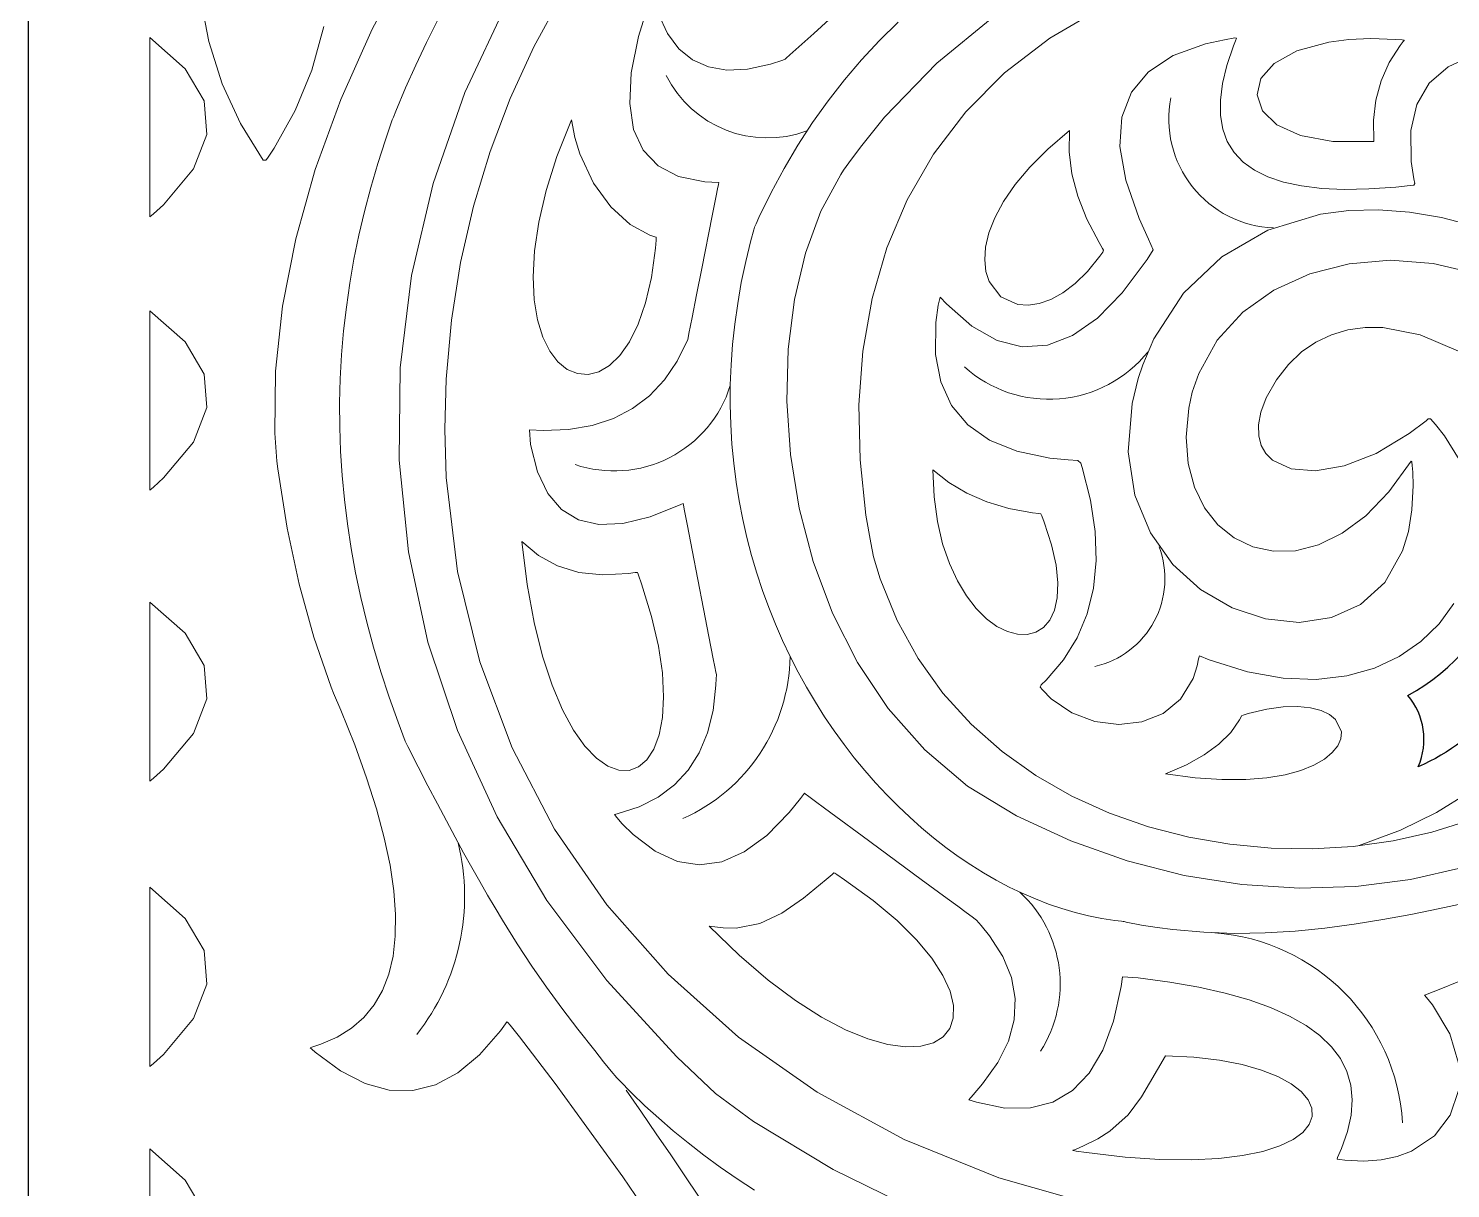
# Model space of a CAD drawing. Header units: inches. Extents: x 249 to 1192, y -18 to 440.
# Drawn here: x 689.3621 to 689.8547, y 234.3984 to 234.8003 of the extents above; entities that cross this region are included whole.
import ezdxf

# ---------------------------------------------------------------- set-up
doc = ezdxf.new("R2010")
doc.units = ezdxf.units.IN
doc.header["$MEASUREMENT"] = 0
doc.layers.add('KACA', color=141, linetype='Continuous', lineweight=30)

# ---------------------------------------------------------------- blocks, each defined once
blk = doc.blocks.new('GORGA')
blk.add_lwpolyline([(366.59218, 151.19092), (367.59218, 151.19092), (367.59218, 149.19092), (366.59218, 149.19092)], close=True)
blk.add_lwpolyline([(366.59218, 151.19092), (367.59218, 151.19092), (367.59218, 149.19092), (366.59218, 149.19092)], close=True)
at = {"lineweight": 9}
for points in [[(367.05312, 150.68347), (367.06744, 150.68873), (367.07988, 150.69487), (367.09108, 150.70178)], [(367.08742, 150.85471), (367.0742, 150.86035), (367.06131, 150.86286), (367.05511, 150.86289), (367.04914, 150.86208), (367.04345, 150.86041), (367.03809, 150.85787), (367.0331, 150.85444), (367.02854, 150.85009), (367.02445, 150.84482), (367.02089, 150.8386), (367.01901, 150.83357), (367.0182, 150.82924), (367.01827, 150.8254), (367.01915, 150.82206), (367.02078, 150.81922), (367.02309, 150.81692), (367.02953, 150.81395), (367.03797, 150.81328), (367.04793, 150.815), (367.05892, 150.81926), (367.07043, 150.82615), (367.07623, 150.83063), (367.07695, 150.83124), (367.07774, 150.83123), (367.07947, 150.82932), (367.08262, 150.82541), (367.08766, 150.81723)], [(367.08584, 150.76724), (367.08074, 150.76027), (367.07442, 150.75412), (367.06696, 150.74896), (367.05839, 150.74494), (367.04879, 150.74224), (367.03821, 150.74102), (367.02671, 150.74143), (367.01434, 150.74365), (367.00117, 150.74783), (366.99776, 150.7492), (366.99738, 150.74813), (366.99693, 150.74573), (366.99558, 150.74134), (366.99123, 150.7342), (366.98515, 150.72918), (366.97783, 150.72625), (366.96979, 150.72534), (366.96154, 150.72641), (366.95359, 150.72942), (366.94644, 150.73431), (366.94334, 150.73744), (366.94262, 150.7383), (366.94297, 150.73913), (366.94467, 150.74079), (366.95068, 150.74782), (366.95541, 150.75546), (366.95888, 150.76373), (366.96107, 150.77263), (366.96199, 150.78214), (366.96164, 150.79229), (366.96001, 150.80305), (366.95711, 150.81444), (366.95666, 150.81591), (366.95569, 150.81682), (366.9523, 150.81702), (366.94589, 150.81769), (366.93451, 150.82009), (366.92504, 150.82393), (366.9175, 150.82921), (366.91187, 150.83591), (366.90816, 150.84405), (366.90637, 150.85361), (366.9065, 150.86461), (366.90728, 150.87065), (366.90796, 150.87343), (366.91016, 150.87107), (366.91893, 150.86339), (366.92768, 150.85845), (366.9364, 150.85626), (366.9451, 150.85681), (366.95377, 150.86012), (366.96241, 150.86617), (366.97102, 150.87496), (366.97961, 150.88651), (366.98175, 150.88982), (366.98013, 150.89353), (366.97683, 150.90071), (366.97221, 150.91392), (366.97023, 150.92561), (366.97088, 150.93577), (366.97417, 150.9444), (366.9801, 150.95151), (366.98866, 150.9571), (366.99985, 150.96116), (367.00644, 150.96262), (367.00998, 150.96321), (367.01063, 150.96313), (367.01026, 150.96224), (367.00957, 150.96047), (367.00727, 150.95371), (367.00575, 150.94744), (367.005, 150.94167), (367.00503, 150.93639), (367.00583, 150.93161), (367.00741, 150.92732), (367.00976, 150.92352), (367.01289, 150.92022), (367.01679, 150.91741), (367.02146, 150.91509), (367.02692, 150.91327), (367.03314, 150.91194), (367.04014, 150.91111), (367.04792, 150.91077), (367.05647, 150.91092), (367.06579, 150.91157), (367.07075, 150.91208), (367.07202, 150.91223), (367.07233, 150.91281), (367.07201, 150.91438), (367.0711, 150.9204), (367.07094, 150.93116), (367.07301, 150.94022), (367.07731, 150.94759), (367.08384, 150.95326), (367.09259, 150.95723)], [(367.08757, 150.63635), (367.08081, 150.63363), (367.07662, 150.63194), (367.07579, 150.63161), (367.07574, 150.63158), (367.07645, 150.63076), (367.07845, 150.62827), (367.08447, 150.61816), (367.08742, 150.60811)], [(367.08742, 150.59857), (367.08462, 150.58999), (367.07915, 150.58284), (367.07115, 150.57757), (367.06624, 150.57577), (367.06074, 150.57462), (367.05468, 150.57415), (367.04807, 150.57444), (367.04634, 150.57464), (367.04546, 150.57476), (367.04558, 150.57541), (367.04695, 150.57849), (367.04906, 150.58442), (367.05029, 150.59006), (367.05066, 150.5954), (367.05016, 150.60044), (367.04879, 150.60518), (367.04656, 150.60962), (367.04346, 150.61376), (367.0395, 150.6176), (367.03466, 150.62115), (367.02897, 150.62439), (367.0224, 150.62734), (367.01497, 150.62999), (367.00667, 150.63234), (366.99751, 150.63439), (366.98747, 150.63614), (366.97658, 150.63759), (366.97116, 150.63794), (366.97066, 150.63463), (366.96799, 150.62262), (366.96429, 150.61261), (366.95957, 150.6046), (366.95381, 150.59858), (366.94703, 150.59456), (366.93921, 150.59254), (366.93037, 150.59252), (366.9205, 150.5945), (366.91787, 150.5953), (366.91936, 150.59711), (366.92264, 150.60085), (366.92795, 150.60829), (366.93161, 150.6157), (366.93361, 150.62307), (366.93396, 150.6304), (366.93265, 150.63769), (366.92968, 150.64495), (366.92505, 150.65217), (366.92212, 150.65577), (366.9205, 150.65756), (366.92006, 150.65799), (366.91903, 150.65875), (366.91697, 150.66027), (366.91404, 150.66243), (366.91037, 150.66513), (366.90141, 150.67173), (366.88096, 150.68678), (366.87176, 150.69355), (366.86792, 150.69637), (366.86478, 150.69869), (366.86248, 150.70038), (366.86116, 150.70135), (366.86091, 150.70154), (366.86057, 150.70111), (366.85959, 150.6998), (366.85567, 150.69494), (366.84787, 150.68695), (366.84009, 150.68125), (366.83234, 150.67785), (366.82462, 150.67676), (366.81693, 150.67796), (366.80927, 150.68146), (366.80163, 150.68726), (366.79783, 150.69102), (366.79593, 150.69311), (366.79511, 150.69416), (366.79612, 150.6944), (366.80365, 150.69684), (366.81025, 150.70018), (366.81592, 150.70442), (366.82066, 150.70954), (366.82447, 150.71556), (366.82734, 150.72247), (366.82928, 150.73028), (366.83029, 150.73898), (366.8304, 150.74129), (366.83043, 150.74247), (366.83043, 150.74273), (366.83027, 150.74354), (366.82991, 150.74541), (366.82937, 150.74818), (366.82788, 150.75586), (366.82601, 150.76545), (366.82206, 150.78578), (366.82042, 150.79423), (366.81929, 150.8), (366.819, 150.80153), (366.81893, 150.80189), (366.81891, 150.80197), (366.81816, 150.80162), (366.80751, 150.79735), (366.79804, 150.79504), (366.78976, 150.7947), (366.78266, 150.79632), (366.77675, 150.79989), (366.77202, 150.80544), (366.76847, 150.81294), (366.7661, 150.8224), (366.76573, 150.82747), (366.77043, 150.82726), (366.77927, 150.82761), (366.78739, 150.82899), (366.79476, 150.83139), (366.80139, 150.83482), (366.80729, 150.83927), (366.81245, 150.84475), (366.81687, 150.85125), (366.82056, 150.85877), (366.82066, 150.85931), (366.82096, 150.86083), (366.82205, 150.86633), (366.8236, 150.87419), (366.82541, 150.88339), (366.82899, 150.90158), (366.83035, 150.90847), (366.83083, 150.9109), (366.83114, 150.91249), (366.83126, 150.9131), (366.82639, 150.91337), (366.81736, 150.91525), (366.81025, 150.9189), (366.80505, 150.92432), (366.80178, 150.93151), (366.80042, 150.94046), (366.80098, 150.95118), (366.80346, 150.96368), (366.80785, 150.97794)], [(366.81038, 150.97145), (366.81349, 150.96477), (366.81741, 150.9595), (366.82214, 150.95562), (366.82768, 150.95316), (366.83402, 150.95209), (366.84118, 150.95244), (366.84914, 150.95418), (366.85343, 150.95558), (366.85431, 150.9559), (366.85435, 150.95595), (366.85463, 150.9562), (366.85589, 150.95733), (366.85798, 150.95922), (366.86415, 150.96479), (366.87216, 150.97203)], [(366.81993, 150.53639), (366.79807, 150.56867), (366.77457, 150.60097), (366.76221, 150.61714), (366.75905, 150.62118), (366.75826, 150.62219), (366.75785, 150.62232), (366.75741, 150.62169), (366.75563, 150.61927), (366.74838, 150.61091), (366.74091, 150.60467), (366.73321, 150.60056), (366.7253, 150.59858), (366.71717, 150.59873), (366.70882, 150.601), (366.70025, 150.60539), (366.69146, 150.61191), (366.69035, 150.61288), (366.68979, 150.61337), (366.69032, 150.61365), (366.69341, 150.61463), (366.69909, 150.61707), (366.70406, 150.62015), (366.70834, 150.62387), (366.71192, 150.62822), (366.71479, 150.63322), (366.71698, 150.63885), (366.71846, 150.64512), (366.71924, 150.65203), (366.71933, 150.65958), (366.71872, 150.66777), (366.71741, 150.67659), (366.7154, 150.68606), (366.7127, 150.69616), (366.70929, 150.7069), (366.70519, 150.71828), (366.70039, 150.73029), (366.69785, 150.73626), (366.69704, 150.73834), (366.69106, 150.75562), (366.68598, 150.77398), (366.6818, 150.79343), (366.67852, 150.81397), (366.67818, 150.81661), (366.67752, 150.82633), (366.67777, 150.84775), (366.6802, 150.87028), (366.68479, 150.89365), (366.69151, 150.91761), (366.70033, 150.94189), (366.71122, 150.96625), (366.72417, 150.99041)], [(367.05312, 150.68347), (367.06744, 150.68873), (367.07988, 150.69487), (367.09108, 150.70178)], [(367.08742, 150.85471), (367.0742, 150.86035), (367.06131, 150.86286), (367.05511, 150.86289), (367.04914, 150.86208), (367.04345, 150.86041), (367.03809, 150.85787), (367.0331, 150.85444), (367.02854, 150.85009), (367.02445, 150.84482), (367.02089, 150.8386), (367.01901, 150.83357), (367.0182, 150.82924), (367.01827, 150.8254), (367.01915, 150.82206), (367.02078, 150.81922), (367.02309, 150.81692), (367.02953, 150.81395), (367.03797, 150.81328), (367.04793, 150.815), (367.05892, 150.81926), (367.07043, 150.82615), (367.07623, 150.83063), (367.07695, 150.83124), (367.07774, 150.83123), (367.07947, 150.82932), (367.08262, 150.82541), (367.08766, 150.81723)], [(367.08584, 150.76724), (367.08074, 150.76027), (367.07442, 150.75412), (367.06696, 150.74896), (367.05839, 150.74494), (367.04879, 150.74224), (367.03821, 150.74102), (367.02671, 150.74143), (367.01434, 150.74365), (367.00117, 150.74783), (366.99776, 150.7492), (366.99738, 150.74813), (366.99693, 150.74573), (366.99558, 150.74134), (366.99123, 150.7342), (366.98515, 150.72918), (366.97783, 150.72625), (366.96979, 150.72534), (366.96154, 150.72641), (366.95359, 150.72942), (366.94644, 150.73431), (366.94334, 150.73744), (366.94262, 150.7383), (366.94297, 150.73913), (366.94467, 150.74079), (366.95068, 150.74782), (366.95541, 150.75546), (366.95888, 150.76373), (366.96107, 150.77263), (366.96199, 150.78214), (366.96164, 150.79229), (366.96001, 150.80305), (366.95711, 150.81444), (366.95666, 150.81591), (366.95569, 150.81682), (366.9523, 150.81702), (366.94589, 150.81769), (366.93451, 150.82009), (366.92504, 150.82393), (366.9175, 150.82921), (366.91187, 150.83591), (366.90816, 150.84405), (366.90637, 150.85361), (366.9065, 150.86461), (366.90728, 150.87065), (366.90796, 150.87343), (366.91016, 150.87107), (366.91893, 150.86339), (366.92768, 150.85845), (366.9364, 150.85626), (366.9451, 150.85681), (366.95377, 150.86012), (366.96241, 150.86617), (366.97102, 150.87496), (366.97961, 150.88651), (366.98175, 150.88982), (366.98013, 150.89353), (366.97683, 150.90071), (366.97221, 150.91392), (366.97023, 150.92561), (366.97088, 150.93577), (366.97417, 150.9444), (366.9801, 150.95151), (366.98866, 150.9571), (366.99985, 150.96116), (367.00644, 150.96262), (367.00998, 150.96321), (367.01063, 150.96313), (367.01026, 150.96224), (367.00957, 150.96047), (367.00727, 150.95371), (367.00575, 150.94744), (367.005, 150.94167), (367.00503, 150.93639), (367.00583, 150.93161), (367.00741, 150.92732), (367.00976, 150.92352), (367.01289, 150.92022), (367.01679, 150.91741), (367.02146, 150.91509), (367.02692, 150.91327), (367.03314, 150.91194), (367.04014, 150.91111), (367.04792, 150.91077), (367.05647, 150.91092), (367.06579, 150.91157), (367.07075, 150.91208), (367.07202, 150.91223), (367.07233, 150.91281), (367.07201, 150.91438), (367.0711, 150.9204), (367.07094, 150.93116), (367.07301, 150.94022), (367.07731, 150.94759), (367.08384, 150.95326), (367.09259, 150.95723)], [(367.08757, 150.63635), (367.08081, 150.63363), (367.07662, 150.63194), (367.07579, 150.63161), (367.07574, 150.63158), (367.07645, 150.63076), (367.07845, 150.62827), (367.08447, 150.61816), (367.08742, 150.60811)], [(367.08742, 150.59857), (367.08462, 150.58999), (367.07915, 150.58284), (367.07115, 150.57757), (367.06624, 150.57577), (367.06074, 150.57462), (367.05468, 150.57415), (367.04807, 150.57444), (367.04634, 150.57464), (367.04546, 150.57476), (367.04558, 150.57541), (367.04695, 150.57849), (367.04906, 150.58442), (367.05029, 150.59006), (367.05066, 150.5954), (367.05016, 150.60044), (367.04879, 150.60518), (367.04656, 150.60962), (367.04346, 150.61376), (367.0395, 150.6176), (367.03466, 150.62115), (367.02897, 150.62439), (367.0224, 150.62734), (367.01497, 150.62999), (367.00667, 150.63234), (366.99751, 150.63439), (366.98747, 150.63614), (366.97658, 150.63759), (366.97116, 150.63794), (366.97066, 150.63463), (366.96799, 150.62262), (366.96429, 150.61261), (366.95957, 150.6046), (366.95381, 150.59858), (366.94703, 150.59456), (366.93921, 150.59254), (366.93037, 150.59252), (366.9205, 150.5945), (366.91787, 150.5953), (366.91936, 150.59711), (366.92264, 150.60085), (366.92795, 150.60829), (366.93161, 150.6157), (366.93361, 150.62307), (366.93396, 150.6304), (366.93265, 150.63769), (366.92968, 150.64495), (366.92505, 150.65217), (366.92212, 150.65577), (366.9205, 150.65756), (366.92006, 150.65799), (366.91903, 150.65875), (366.91697, 150.66027), (366.91404, 150.66243), (366.91037, 150.66513), (366.90141, 150.67173), (366.88096, 150.68678), (366.87176, 150.69355), (366.86792, 150.69637), (366.86478, 150.69869), (366.86248, 150.70038), (366.86116, 150.70135), (366.86091, 150.70154), (366.86057, 150.70111), (366.85959, 150.6998), (366.85567, 150.69494), (366.84787, 150.68695), (366.84009, 150.68125), (366.83234, 150.67785), (366.82462, 150.67676), (366.81693, 150.67796), (366.80927, 150.68146), (366.80163, 150.68726), (366.79783, 150.69102), (366.79593, 150.69311), (366.79511, 150.69416), (366.79612, 150.6944), (366.80365, 150.69684), (366.81025, 150.70018), (366.81592, 150.70442), (366.82066, 150.70954), (366.82447, 150.71556), (366.82734, 150.72247), (366.82928, 150.73028), (366.83029, 150.73898), (366.8304, 150.74129), (366.83043, 150.74247), (366.83043, 150.74273), (366.83027, 150.74354), (366.82991, 150.74541), (366.82937, 150.74818), (366.82788, 150.75586), (366.82601, 150.76545), (366.82206, 150.78578), (366.82042, 150.79423), (366.81929, 150.8), (366.819, 150.80153), (366.81893, 150.80189), (366.81891, 150.80197), (366.81816, 150.80162), (366.80751, 150.79735), (366.79804, 150.79504), (366.78976, 150.7947), (366.78266, 150.79632), (366.77675, 150.79989), (366.77202, 150.80544), (366.76847, 150.81294), (366.7661, 150.8224), (366.76573, 150.82747), (366.77043, 150.82726), (366.77927, 150.82761), (366.78739, 150.82899), (366.79476, 150.83139), (366.80139, 150.83482), (366.80729, 150.83927), (366.81245, 150.84475), (366.81687, 150.85125), (366.82056, 150.85877), (366.82066, 150.85931), (366.82096, 150.86083), (366.82205, 150.86633), (366.8236, 150.87419), (366.82541, 150.88339), (366.82899, 150.90158), (366.83035, 150.90847), (366.83083, 150.9109), (366.83114, 150.91249), (366.83126, 150.9131), (366.82639, 150.91337), (366.81736, 150.91525), (366.81025, 150.9189), (366.80505, 150.92432), (366.80178, 150.93151), (366.80042, 150.94046), (366.80098, 150.95118), (366.80346, 150.96368), (366.80785, 150.97794)], [(366.81038, 150.97145), (366.81349, 150.96477), (366.81741, 150.9595), (366.82214, 150.95562), (366.82768, 150.95316), (366.83402, 150.95209), (366.84118, 150.95244), (366.84914, 150.95418), (366.85343, 150.95558), (366.85431, 150.9559), (366.85435, 150.95595), (366.85463, 150.9562), (366.85589, 150.95733), (366.85798, 150.95922), (366.86415, 150.96479), (366.87216, 150.97203)], [(366.81993, 150.53639), (366.79807, 150.56867), (366.77457, 150.60097), (366.76221, 150.61714), (366.75905, 150.62118), (366.75826, 150.62219), (366.75785, 150.62232), (366.75741, 150.62169), (366.75563, 150.61927), (366.74838, 150.61091), (366.74091, 150.60467), (366.73321, 150.60056), (366.7253, 150.59858), (366.71717, 150.59873), (366.70882, 150.601), (366.70025, 150.60539), (366.69146, 150.61191), (366.69035, 150.61288), (366.68979, 150.61337), (366.69032, 150.61365), (366.69341, 150.61463), (366.69909, 150.61707), (366.70406, 150.62015), (366.70834, 150.62387), (366.71192, 150.62822), (366.71479, 150.63322), (366.71698, 150.63885), (366.71846, 150.64512), (366.71924, 150.65203), (366.71933, 150.65958), (366.71872, 150.66777), (366.71741, 150.67659), (366.7154, 150.68606), (366.7127, 150.69616), (366.70929, 150.7069), (366.70519, 150.71828), (366.70039, 150.73029), (366.69785, 150.73626), (366.69704, 150.73834), (366.69106, 150.75562), (366.68598, 150.77398), (366.6818, 150.79343), (366.67852, 150.81397), (366.67818, 150.81661), (366.67752, 150.82633), (366.67777, 150.84775), (366.6802, 150.87028), (366.68479, 150.89365), (366.69151, 150.91761), (366.70033, 150.94189), (366.71122, 150.96625), (366.72417, 150.99041)], [(366.73386, 150.96932), (366.72999, 150.96165), (366.7263, 150.95384), (366.72277, 150.94591), (366.71941, 150.93786), (366.71859, 150.93582), (366.71819, 150.9348), (366.71796, 150.93418), (366.71723, 150.93211), (366.71581, 150.92796), (366.71315, 150.91968), (366.71073, 150.9114), (366.70856, 150.90312), (366.70662, 150.89485), (366.70493, 150.88657), (366.70348, 150.8783), (366.70228, 150.87001), (366.70132, 150.86172), (366.70061, 150.85342), (366.70015, 150.84511), (366.69994, 150.83678), (366.69997, 150.82844), (366.70026, 150.82007), (366.7008, 150.81169), (366.70159, 150.80328), (366.70263, 150.79485), (366.70393, 150.78638), (366.70548, 150.77789), (366.70729, 150.76937), (366.70936, 150.7608), (366.71168, 150.75221), (366.71426, 150.74357), (366.7171, 150.73489), (366.7202, 150.72616), (366.72185, 150.72178), (366.7227, 150.71959), (366.7236, 150.71772), (366.72715, 150.71077), (366.73055, 150.70418), (366.73382, 150.69793), (366.73695, 150.69199), (366.73997, 150.68634), (366.74289, 150.68097), (366.74572, 150.67585), (366.74847, 150.67097), (366.75115, 150.66631), (366.75377, 150.66183), (366.75636, 150.65754), (366.76144, 150.64939), (366.76649, 150.64171), (366.77161, 150.63433), (366.77688, 150.62709), (366.78241, 150.61983), (366.78829, 150.6124), (366.79139, 150.60857), (366.79461, 150.60463), (366.79544, 150.60363), (366.79585, 150.60313), (366.79599, 150.60297), (366.79625, 150.60269), (366.79678, 150.60214), (366.80111, 150.59771), (366.80568, 150.59331), (366.81048, 150.58896), (366.81549, 150.58465), (366.82072, 150.5804), (366.82615, 150.57621), (366.83179, 150.57208), (366.83762, 150.56802), (366.84364, 150.56405)], [(366.89336, 150.96872), (366.88693, 150.96234), (366.88075, 150.95567), (366.87482, 150.94871), (366.86916, 150.94147), (366.86378, 150.93394), (366.85868, 150.92612), (366.85388, 150.91803), (366.84938, 150.90965), (366.84519, 150.901), (366.84419, 150.89879), (366.8437, 150.89768), (366.8434, 150.89672), (366.8424, 150.89305), (366.8406, 150.88574), (366.83908, 150.87848), (366.83782, 150.87127), (366.83681, 150.86411), (366.83605, 150.85701), (366.83554, 150.84998), (366.83527, 150.84302), (366.83523, 150.83612), (366.83542, 150.8293), (366.83583, 150.82255), (366.83646, 150.81589), (366.83729, 150.80931), (366.83834, 150.80282), (366.83958, 150.79642), (366.84101, 150.79011), (366.84264, 150.78391), (366.84444, 150.77781), (366.84642, 150.77181), (366.84857, 150.76592), (366.85089, 150.76015), (366.85336, 150.75449), (366.85599, 150.74895), (366.85877, 150.74354), (366.86168, 150.73826), (366.86473, 150.73311), (366.86792, 150.72809), (366.87123, 150.72321), (366.87465, 150.71847), (366.87819, 150.71388), (366.88184, 150.70944), (366.88559, 150.70515), (366.88943, 150.70101), (366.89337, 150.69704), (366.89739, 150.69323), (366.90148, 150.68959), (366.90565, 150.68612), (366.90989, 150.68282), (366.91419, 150.6797), (366.91855, 150.67677), (366.92295, 150.67401), (366.9274, 150.67145), (366.93189, 150.66908), (366.93641, 150.66691), (366.94096, 150.66493), (366.94552, 150.66316), (366.95011, 150.6616), (366.9547, 150.66025), (366.9593, 150.65911), (366.9639, 150.65818), (366.96849, 150.65748), (366.97078, 150.65722), (366.9713, 150.65716), (366.97164, 150.65708), (366.97232, 150.65694), (366.97773, 150.65589), (366.98314, 150.65501), (366.98853, 150.65431), (366.99927, 150.65338), (367.00993, 150.65303), (367.02048, 150.65321), (367.03091, 150.65383), (367.04119, 150.65485), (367.05131, 150.65618), (367.06123, 150.65778), (367.07095, 150.65957), (367.08043, 150.66148), (367.08966, 150.66346)], [(366.73386, 150.96932), (366.72999, 150.96165), (366.7263, 150.95384), (366.72277, 150.94591), (366.71941, 150.93786), (366.71859, 150.93582), (366.71819, 150.9348), (366.71796, 150.93418), (366.71723, 150.93211), (366.71581, 150.92796), (366.71315, 150.91968), (366.71073, 150.9114), (366.70856, 150.90312), (366.70662, 150.89485), (366.70493, 150.88657), (366.70348, 150.8783), (366.70228, 150.87001), (366.70132, 150.86172), (366.70061, 150.85342), (366.70015, 150.84511), (366.69994, 150.83678), (366.69997, 150.82844), (366.70026, 150.82007), (366.7008, 150.81169), (366.70159, 150.80328), (366.70263, 150.79485), (366.70393, 150.78638), (366.70548, 150.77789), (366.70729, 150.76937), (366.70936, 150.7608), (366.71168, 150.75221), (366.71426, 150.74357), (366.7171, 150.73489), (366.7202, 150.72616), (366.72185, 150.72178), (366.7227, 150.71959), (366.7236, 150.71772), (366.72715, 150.71077), (366.73055, 150.70418), (366.73382, 150.69793), (366.73695, 150.69199), (366.73997, 150.68634), (366.74289, 150.68097), (366.74572, 150.67585), (366.74847, 150.67097), (366.75115, 150.66631), (366.75377, 150.66183), (366.75636, 150.65754), (366.76144, 150.64939), (366.76649, 150.64171), (366.77161, 150.63433), (366.77688, 150.62709), (366.78241, 150.61983), (366.78829, 150.6124), (366.79139, 150.60857), (366.79461, 150.60463), (366.79544, 150.60363), (366.79585, 150.60313), (366.79599, 150.60297), (366.79625, 150.60269), (366.79678, 150.60214), (366.80111, 150.59771), (366.80568, 150.59331), (366.81048, 150.58896), (366.81549, 150.58465), (366.82072, 150.5804), (366.82615, 150.57621), (366.83179, 150.57208), (366.83762, 150.56802), (366.84364, 150.56405)], [(366.89336, 150.96872), (366.88693, 150.96234), (366.88075, 150.95567), (366.87482, 150.94871), (366.86916, 150.94147), (366.86378, 150.93394), (366.85868, 150.92612), (366.85388, 150.91803), (366.84938, 150.90965), (366.84519, 150.901), (366.84419, 150.89879), (366.8437, 150.89768), (366.8434, 150.89672), (366.8424, 150.89305), (366.8406, 150.88574), (366.83908, 150.87848), (366.83782, 150.87127), (366.83681, 150.86411), (366.83605, 150.85701), (366.83554, 150.84998), (366.83527, 150.84302), (366.83523, 150.83612), (366.83542, 150.8293), (366.83583, 150.82255), (366.83646, 150.81589), (366.83729, 150.80931), (366.83834, 150.80282), (366.83958, 150.79642), (366.84101, 150.79011), (366.84264, 150.78391), (366.84444, 150.77781), (366.84642, 150.77181), (366.84857, 150.76592), (366.85089, 150.76015), (366.85336, 150.75449), (366.85599, 150.74895), (366.85877, 150.74354), (366.86168, 150.73826), (366.86473, 150.73311), (366.86792, 150.72809), (366.87123, 150.72321), (366.87465, 150.71847), (366.87819, 150.71388), (366.88184, 150.70944), (366.88559, 150.70515), (366.88943, 150.70101), (366.89337, 150.69704), (366.89739, 150.69323), (366.90148, 150.68959), (366.90565, 150.68612), (366.90989, 150.68282), (366.91419, 150.6797), (366.91855, 150.67677), (366.92295, 150.67401), (366.9274, 150.67145), (366.93189, 150.66908), (366.93641, 150.66691), (366.94096, 150.66493), (366.94552, 150.66316), (366.95011, 150.6616), (366.9547, 150.66025), (366.9593, 150.65911), (366.9639, 150.65818), (366.96849, 150.65748), (366.97078, 150.65722), (366.9713, 150.65716), (366.97164, 150.65708), (366.97232, 150.65694), (366.97773, 150.65589), (366.98314, 150.65501), (366.98853, 150.65431), (366.99927, 150.65338), (367.00993, 150.65303), (367.02048, 150.65321), (367.03091, 150.65383), (367.04119, 150.65485), (367.05131, 150.65618), (367.06123, 150.65778), (367.07095, 150.65957), (367.08043, 150.66148), (367.08966, 150.66346)], [(366.75798, 150.97547), (366.74337, 150.94437), (366.73233, 150.91279), (366.72487, 150.8809), (366.72097, 150.84889), (366.72062, 150.81694), (366.72381, 150.78523), (366.73053, 150.75394), (366.74077, 150.72326), (366.75451, 150.69337), (366.77176, 150.66444), (366.79248, 150.63667), (366.81669, 150.61022), (366.83009, 150.59756), (366.84335, 150.58782), (366.87085, 150.57119), (366.89992, 150.55702)], [(366.92654, 150.97065), (366.9068, 150.95449), (366.8887, 150.93573), (366.88032, 150.92539), (366.87631, 150.91998), (366.87448, 150.91739), (366.87351, 150.91594), (366.86664, 150.90321), (366.86128, 150.88866), (366.85749, 150.87262), (366.85532, 150.85544), (366.85482, 150.83744), (366.85606, 150.81895), (366.85907, 150.80032), (366.86391, 150.78187), (366.87064, 150.76394), (366.87931, 150.74686), (366.88996, 150.73096), (366.90266, 150.71658), (366.91745, 150.70406), (366.9344, 150.69372), (366.9532, 150.68505), (366.97267, 150.67811), (366.99251, 150.67309), (367.01249, 150.66997), (367.03236, 150.66872), (367.05189, 150.66929), (367.07085, 150.67167), (367.08901, 150.67582)], [(367.09314, 150.89798), (367.08161, 150.901), (367.07054, 150.90289), (367.05982, 150.90369), (367.04951, 150.90342), (367.03965, 150.90214), (367.02143, 150.89662), (367.00552, 150.88741), (366.99226, 150.87476), (366.982, 150.85896), (366.97811, 150.84995), (366.97649, 150.84519), (366.97442, 150.8366), (366.97311, 150.81982), (366.97542, 150.80484), (366.98076, 150.7918), (366.98854, 150.78085), (366.99817, 150.77213), (367.00907, 150.76578), (367.02064, 150.76194), (367.03231, 150.76077), (367.04347, 150.76239), (367.05354, 150.76696), (367.06194, 150.77462), (367.06808, 150.7855), (367.07012, 150.7922), (367.07137, 150.79976), (367.07176, 150.8082), (367.07161, 150.81275), (367.07144, 150.81511), (367.07133, 150.81632), (367.07106, 150.81665), (367.06335, 150.80601), (367.05533, 150.79771), (367.04716, 150.79162), (367.039, 150.78762), (367.03102, 150.78559), (367.02339, 150.78539), (367.01625, 150.78691), (367.00978, 150.79001), (367.00414, 150.79458), (366.99949, 150.80047), (366.996, 150.80758), (366.99382, 150.81578), (366.99312, 150.82493), (366.99407, 150.83492), (366.99529, 150.84048), (366.99749, 150.84694), (367.00392, 150.8585), (367.01275, 150.86818), (367.02356, 150.87589), (367.03597, 150.88153), (367.04956, 150.88502), (367.06394, 150.88625), (367.07871, 150.88513), (367.09345, 150.88157)], [(367.09114, 150.69217), (367.07826, 150.68811), (367.06483, 150.68511), (367.05099, 150.68317), (367.03687, 150.6823), (367.02259, 150.68254), (367.00829, 150.68387), (366.99411, 150.68634), (366.98016, 150.68994), (366.96659, 150.69469), (366.95352, 150.7006), (366.94109, 150.7077), (366.92942, 150.71599), (366.91865, 150.7255), (366.90891, 150.73622), (366.90033, 150.74819), (366.89304, 150.7614), (366.88718, 150.77589), (366.88486, 150.78348), (366.8839, 150.78829), (366.88226, 150.79791), (366.88019, 150.8171), (366.8798, 150.8361), (366.88116, 150.85476), (366.88435, 150.87293), (366.88944, 150.89046), (366.89649, 150.90719), (366.9056, 150.92297), (366.91682, 150.93767), (366.93023, 150.95111), (366.94591, 150.96317), (366.96393, 150.97367)], [(366.96362, 150.55824), (366.92826, 150.5683), (366.89546, 150.58161), (366.86536, 150.59795), (366.83807, 150.6171), (366.81373, 150.63883), (366.79248, 150.66292), (366.77443, 150.68915), (366.75972, 150.7173), (366.74847, 150.74713), (366.74082, 150.77844), (366.73689, 150.81099), (366.73636, 150.82766), (366.73684, 150.84507), (366.73868, 150.86544), (366.74185, 150.8854), (366.74632, 150.90489), (366.75205, 150.92387), (366.75902, 150.9423), (366.76719, 150.96012), (366.77652, 150.9773)], [(366.75798, 150.97547), (366.74337, 150.94437), (366.73233, 150.91279), (366.72487, 150.8809), (366.72097, 150.84889), (366.72062, 150.81694), (366.72381, 150.78523), (366.73053, 150.75394), (366.74077, 150.72326), (366.75451, 150.69337), (366.77176, 150.66444), (366.79248, 150.63667), (366.81669, 150.61022), (366.83009, 150.59756), (366.84335, 150.58782), (366.87085, 150.57119), (366.89992, 150.55702)], [(366.92654, 150.97065), (366.9068, 150.95449), (366.8887, 150.93573), (366.88032, 150.92539), (366.87631, 150.91998), (366.87448, 150.91739), (366.87351, 150.91594), (366.86664, 150.90321), (366.86128, 150.88866), (366.85749, 150.87262), (366.85532, 150.85544), (366.85482, 150.83744), (366.85606, 150.81895), (366.85907, 150.80032), (366.86391, 150.78187), (366.87064, 150.76394), (366.87931, 150.74686), (366.88996, 150.73096), (366.90266, 150.71658), (366.91745, 150.70406), (366.9344, 150.69372), (366.9532, 150.68505), (366.97267, 150.67811), (366.99251, 150.67309), (367.01249, 150.66997), (367.03236, 150.66872), (367.05189, 150.66929), (367.07085, 150.67167), (367.08901, 150.67582)], [(367.09314, 150.89798), (367.08161, 150.901), (367.07054, 150.90289), (367.05982, 150.90369), (367.04951, 150.90342), (367.03965, 150.90214), (367.02143, 150.89662), (367.00552, 150.88741), (366.99226, 150.87476), (366.982, 150.85896), (366.97811, 150.84995), (366.97649, 150.84519), (366.97442, 150.8366), (366.97311, 150.81982), (366.97542, 150.80484), (366.98076, 150.7918), (366.98854, 150.78085), (366.99817, 150.77213), (367.00907, 150.76578), (367.02064, 150.76194), (367.03231, 150.76077), (367.04347, 150.76239), (367.05354, 150.76696), (367.06194, 150.77462), (367.06808, 150.7855), (367.07012, 150.7922), (367.07137, 150.79976), (367.07176, 150.8082), (367.07161, 150.81275), (367.07144, 150.81511), (367.07133, 150.81632), (367.07106, 150.81665), (367.06335, 150.80601), (367.05533, 150.79771), (367.04716, 150.79162), (367.039, 150.78762), (367.03102, 150.78559), (367.02339, 150.78539), (367.01625, 150.78691), (367.00978, 150.79001), (367.00414, 150.79458), (366.99949, 150.80047), (366.996, 150.80758), (366.99382, 150.81578), (366.99312, 150.82493), (366.99407, 150.83492), (366.99529, 150.84048), (366.99749, 150.84694), (367.00392, 150.8585), (367.01275, 150.86818), (367.02356, 150.87589), (367.03597, 150.88153), (367.04956, 150.88502), (367.06394, 150.88625), (367.07871, 150.88513), (367.09345, 150.88157)], [(367.09114, 150.69217), (367.07826, 150.68811), (367.06483, 150.68511), (367.05099, 150.68317), (367.03687, 150.6823), (367.02259, 150.68254), (367.00829, 150.68387), (366.99411, 150.68634), (366.98016, 150.68994), (366.96659, 150.69469), (366.95352, 150.7006), (366.94109, 150.7077), (366.92942, 150.71599), (366.91865, 150.7255), (366.90891, 150.73622), (366.90033, 150.74819), (366.89304, 150.7614), (366.88718, 150.77589), (366.88486, 150.78348), (366.8839, 150.78829), (366.88226, 150.79791), (366.88019, 150.8171), (366.8798, 150.8361), (366.88116, 150.85476), (366.88435, 150.87293), (366.88944, 150.89046), (366.89649, 150.90719), (366.9056, 150.92297), (366.91682, 150.93767), (366.93023, 150.95111), (366.94591, 150.96317), (366.96393, 150.97367)], [(366.96362, 150.55824), (366.92826, 150.5683), (366.89546, 150.58161), (366.86536, 150.59795), (366.83807, 150.6171), (366.81373, 150.63883), (366.79248, 150.66292), (366.77443, 150.68915), (366.75972, 150.7173), (366.74847, 150.74713), (366.74082, 150.77844), (366.73689, 150.81099), (366.73636, 150.82766), (366.73684, 150.84507), (366.73868, 150.86544), (366.74185, 150.8854), (366.74632, 150.90489), (366.75205, 150.92387), (366.75902, 150.9423), (366.76719, 150.96012), (366.77652, 150.9773)], [(366.69446, 150.96714), (366.69034, 150.95209), (366.6846, 150.93806), (366.67725, 150.92504), (366.67517, 150.92194), (366.67463, 150.92117), (366.67445, 150.92092), (366.67445, 150.92092), (366.67444, 150.92092), (366.6743, 150.92092), (366.67347, 150.92092), (366.66559, 150.9336), (366.65932, 150.9473), (366.65465, 150.96201), (366.6516, 150.97773)], [(366.69446, 150.96714), (366.69034, 150.95209), (366.6846, 150.93806), (366.67725, 150.92504), (366.67517, 150.92194), (366.67463, 150.92117), (366.67445, 150.92092), (366.67445, 150.92092), (366.67444, 150.92092), (366.6743, 150.92092), (366.67347, 150.92092), (366.66559, 150.9336), (366.65932, 150.9473), (366.65465, 150.96201), (366.6516, 150.97773)], [(366.79916, 150.59873), (366.80447, 150.59108), (366.80964, 150.58359), (366.81466, 150.57625), (366.81955, 150.56905), (366.8243, 150.56199)], [(366.79916, 150.59873), (366.80447, 150.59108), (366.80964, 150.58359), (366.81466, 150.57625), (366.81955, 150.56905), (366.8243, 150.56199)]]:
    blk.add_lwpolyline(points, dxfattribs=at)
for points in [[(366.63427, 150.96334), (366.64649, 150.95257), (366.65306, 150.9414), (366.654, 150.92982), (366.6493, 150.91783), (366.63897, 150.90544), (366.6355, 150.90227), (366.63427, 150.90126), (366.63427, 150.90191), (366.63427, 150.91092), (366.63427, 150.94368), (366.63427, 150.9576), (366.63427, 150.96334)], [(366.63427, 150.96334), (366.64649, 150.95257), (366.65306, 150.9414), (366.654, 150.92982), (366.6493, 150.91783), (366.63897, 150.90544), (366.6355, 150.90227), (366.63427, 150.90126), (366.63427, 150.90191), (366.63427, 150.91092), (366.63427, 150.94368), (366.63427, 150.9576), (366.63427, 150.96334)], [(367.0581, 150.92735), (367.0439, 150.92734), (367.03271, 150.92945), (367.02459, 150.93317), (367.01958, 150.93803), (367.01771, 150.94351), (367.01904, 150.94912), (367.02361, 150.95438), (367.03145, 150.95877), (367.04262, 150.9618), (367.04946, 150.96265), (367.05716, 150.96298), (367.0657, 150.96272), (367.06797, 150.96255), (367.06871, 150.96246), (367.06864, 150.96237), (367.06836, 150.96202), (367.06727, 150.96059), (367.0635, 150.95466), (367.0607, 150.94836), (367.05887, 150.94172), (367.058, 150.93471), (367.0581, 150.92735)], [(367.0581, 150.92735), (367.0439, 150.92734), (367.03271, 150.92945), (367.02459, 150.93317), (367.01958, 150.93803), (367.01771, 150.94351), (367.01904, 150.94912), (367.02361, 150.95438), (367.03145, 150.95877), (367.04262, 150.9618), (367.04946, 150.96265), (367.05716, 150.96298), (367.0657, 150.96272), (367.06797, 150.96255), (367.06871, 150.96246), (367.06864, 150.96237), (367.06836, 150.96202), (367.06727, 150.96059), (367.0635, 150.95466), (367.0607, 150.94836), (367.05887, 150.94172), (367.058, 150.93471), (367.0581, 150.92735)], [(366.78024, 150.93489), (366.77523, 150.92219), (366.7715, 150.91037), (366.76895, 150.89946), (366.76748, 150.8895), (366.76698, 150.88051), (366.76735, 150.87251), (366.7685, 150.86553), (366.77032, 150.8596), (366.77272, 150.85475), (366.77558, 150.85101), (366.77882, 150.84839), (366.78232, 150.84694), (366.78599, 150.84667), (366.78973, 150.84761), (366.79344, 150.84979), (366.79701, 150.85324), (366.80035, 150.85798), (366.80335, 150.86404), (366.80592, 150.87146), (366.80794, 150.88024), (366.80933, 150.89043), (366.80957, 150.8932), (366.8096, 150.89415), (366.8095, 150.89418), (366.80909, 150.8943), (366.80741, 150.89487), (366.80055, 150.89865), (366.79384, 150.90472), (366.78784, 150.9129), (366.78312, 150.92302), (366.78142, 150.92875), (366.78024, 150.93489)], [(366.78024, 150.93489), (366.77523, 150.92219), (366.7715, 150.91037), (366.76895, 150.89946), (366.76748, 150.8895), (366.76698, 150.88051), (366.76735, 150.87251), (366.7685, 150.86553), (366.77032, 150.8596), (366.77272, 150.85475), (366.77558, 150.85101), (366.77882, 150.84839), (366.78232, 150.84694), (366.78599, 150.84667), (366.78973, 150.84761), (366.79344, 150.84979), (366.79701, 150.85324), (366.80035, 150.85798), (366.80335, 150.86404), (366.80592, 150.87146), (366.80794, 150.88024), (366.80933, 150.89043), (366.80957, 150.8932), (366.8096, 150.89415), (366.8095, 150.89418), (366.80909, 150.8943), (366.80741, 150.89487), (366.80055, 150.89865), (366.79384, 150.90472), (366.78784, 150.9129), (366.78312, 150.92302), (366.78142, 150.92875), (366.78024, 150.93489)], [(366.95274, 150.93112), (366.94526, 150.92473), (366.939, 150.91848), (366.9339, 150.9124), (366.92988, 150.90654), (366.92689, 150.90096), (366.92486, 150.8957), (366.92371, 150.8908), (366.92338, 150.88632), (366.9238, 150.88231), (366.92492, 150.8788), (366.92893, 150.87352), (366.93488, 150.87084), (366.93842, 150.87061), (366.94224, 150.87117), (366.94627, 150.87257), (366.95046, 150.87487), (366.95473, 150.8781), (366.95901, 150.88232), (366.96324, 150.88758), (366.96428, 150.88906), (366.96452, 150.88974), (366.96421, 150.89026), (366.96298, 150.89233), (366.95875, 150.90047), (366.95562, 150.90842), (366.95357, 150.91618), (366.95261, 150.92374), (366.95274, 150.93112)], [(366.95274, 150.93112), (366.94526, 150.92473), (366.939, 150.91848), (366.9339, 150.9124), (366.92988, 150.90654), (366.92689, 150.90096), (366.92486, 150.8957), (366.92371, 150.8908), (366.92338, 150.88632), (366.9238, 150.88231), (366.92492, 150.8788), (366.92893, 150.87352), (366.93488, 150.87084), (366.93842, 150.87061), (366.94224, 150.87117), (366.94627, 150.87257), (366.95046, 150.87487), (366.95473, 150.8781), (366.95901, 150.88232), (366.96324, 150.88758), (366.96428, 150.88906), (366.96452, 150.88974), (366.96421, 150.89026), (366.96298, 150.89233), (366.95875, 150.90047), (366.95562, 150.90842), (366.95357, 150.91618), (366.95261, 150.92374), (366.95274, 150.93112)], [(366.63427, 150.86867), (366.64649, 150.85791), (366.65306, 150.84674), (366.654, 150.83516), (366.6493, 150.82317), (366.63897, 150.81078), (366.6355, 150.80761), (366.63427, 150.8066), (366.63427, 150.80725), (366.63427, 150.81626), (366.63427, 150.84902), (366.63427, 150.86294), (366.63427, 150.86867)], [(366.63427, 150.86867), (366.64649, 150.85791), (366.65306, 150.84674), (366.654, 150.83516), (366.6493, 150.82317), (366.63897, 150.81078), (366.6355, 150.80761), (366.63427, 150.8066), (366.63427, 150.80725), (366.63427, 150.81626), (366.63427, 150.84902), (366.63427, 150.86294), (366.63427, 150.86867)], [(366.90544, 150.8136), (366.90587, 150.80425), (366.90702, 150.79572), (366.90881, 150.78802), (366.91113, 150.78115), (366.9139, 150.77511), (366.91702, 150.76991), (366.92041, 150.76555), (366.92397, 150.76204), (366.92761, 150.75938), (366.93123, 150.75757), (366.93475, 150.75663), (366.93807, 150.75655), (366.94111, 150.75734), (366.94376, 150.75901), (366.94595, 150.76155), (366.94756, 150.76498), (366.94852, 150.76929), (366.94874, 150.77449), (366.94811, 150.7806), (366.94655, 150.7876), (366.94397, 150.7955), (366.94315, 150.79762), (366.94282, 150.79835), (366.94268, 150.79836), (366.94213, 150.79842), (366.93996, 150.79869), (366.9317, 150.80023), (366.92412, 150.8025), (366.91721, 150.80548), (366.91099, 150.80918), (366.90544, 150.8136)], [(366.90544, 150.8136), (366.90587, 150.80425), (366.90702, 150.79572), (366.90881, 150.78802), (366.91113, 150.78115), (366.9139, 150.77511), (366.91702, 150.76991), (366.92041, 150.76555), (366.92397, 150.76204), (366.92761, 150.75938), (366.93123, 150.75757), (366.93475, 150.75663), (366.93807, 150.75655), (366.94111, 150.75734), (366.94376, 150.75901), (366.94595, 150.76155), (366.94756, 150.76498), (366.94852, 150.76929), (366.94874, 150.77449), (366.94811, 150.7806), (366.94655, 150.7876), (366.94397, 150.7955), (366.94315, 150.79762), (366.94282, 150.79835), (366.94268, 150.79836), (366.94213, 150.79842), (366.93996, 150.79869), (366.9317, 150.80023), (366.92412, 150.8025), (366.91721, 150.80548), (366.91099, 150.80918), (366.90544, 150.8136)], [(366.76306, 150.78878), (366.76491, 150.77391), (366.76733, 150.76068), (366.77024, 150.74904), (366.77354, 150.73898), (366.77714, 150.73044), (366.78096, 150.7234), (366.78491, 150.71783), (366.7889, 150.71368), (366.79285, 150.71093), (366.79666, 150.70954), (366.80025, 150.70947), (366.80352, 150.7107), (366.8064, 150.71318), (366.8088, 150.71688), (366.81062, 150.72177), (366.81177, 150.72782), (366.81218, 150.73498), (366.81175, 150.74323), (366.81039, 150.75252), (366.80802, 150.76283), (366.80455, 150.77413), (366.8035, 150.7771), (366.80322, 150.77785), (366.80308, 150.77809), (366.80293, 150.77807), (366.80233, 150.77798), (366.79996, 150.77766), (366.79098, 150.77721), (366.7828, 150.77809), (366.77542, 150.78032), (366.76884, 150.78388), (366.76306, 150.78878)], [(366.76306, 150.78878), (366.76491, 150.77391), (366.76733, 150.76068), (366.77024, 150.74904), (366.77354, 150.73898), (366.77714, 150.73044), (366.78096, 150.7234), (366.78491, 150.71783), (366.7889, 150.71368), (366.79285, 150.71093), (366.79666, 150.70954), (366.80025, 150.70947), (366.80352, 150.7107), (366.8064, 150.71318), (366.8088, 150.71688), (366.81062, 150.72177), (366.81177, 150.72782), (366.81218, 150.73498), (366.81175, 150.74323), (366.81039, 150.75252), (366.80802, 150.76283), (366.80455, 150.77413), (366.8035, 150.7771), (366.80322, 150.77785), (366.80308, 150.77809), (366.80293, 150.77807), (366.80233, 150.77798), (366.79996, 150.77766), (366.79098, 150.77721), (366.7828, 150.77809), (366.77542, 150.78032), (366.76884, 150.78388), (366.76306, 150.78878)], [(366.63427, 150.76779), (366.64649, 150.75703), (366.65306, 150.74586), (366.654, 150.73428), (366.6493, 150.72229), (366.63897, 150.70989), (366.6355, 150.70673), (366.63427, 150.70571), (366.63427, 150.70637), (366.63427, 150.71538), (366.63427, 150.74814), (366.63427, 150.76206), (366.63427, 150.76779)], [(366.63427, 150.76779), (366.64649, 150.75703), (366.65306, 150.74586), (366.654, 150.73428), (366.6493, 150.72229), (366.63897, 150.70989), (366.6355, 150.70673), (366.63427, 150.70571), (366.63427, 150.70637), (366.63427, 150.71538), (366.63427, 150.74814), (366.63427, 150.76206), (366.63427, 150.76779)], [(366.98599, 150.70824), (366.99624, 150.70689), (367.0055, 150.70627), (367.01377, 150.7063), (367.02108, 150.70689), (367.02744, 150.70797), (367.03287, 150.70946), (367.03739, 150.7113), (367.04101, 150.71339), (367.04376, 150.71566), (367.04564, 150.71804), (367.04668, 150.72045), (367.0469, 150.72281), (367.04493, 150.72708), (367.04278, 150.72883), (367.03987, 150.73023), (367.03623, 150.73119), (367.03186, 150.73164), (367.02679, 150.73151), (367.02104, 150.73071), (367.01462, 150.72916), (367.01291, 150.72865), (367.01229, 150.72838), (367.01215, 150.72809), (367.01157, 150.72696), (367.00858, 150.72261), (367.00452, 150.71856), (366.99941, 150.71482), (366.99323, 150.71137), (366.98599, 150.70824)], [(366.98599, 150.70824), (366.99624, 150.70689), (367.0055, 150.70627), (367.01377, 150.7063), (367.02108, 150.70689), (367.02744, 150.70797), (367.03287, 150.70946), (367.03739, 150.7113), (367.04101, 150.71339), (367.04376, 150.71566), (367.04564, 150.71804), (367.04668, 150.72045), (367.0469, 150.72281), (367.04493, 150.72708), (367.04278, 150.72883), (367.03987, 150.73023), (367.03623, 150.73119), (367.03186, 150.73164), (367.02679, 150.73151), (367.02104, 150.73071), (367.01462, 150.72916), (367.01291, 150.72865), (367.01229, 150.72838), (367.01215, 150.72809), (367.01157, 150.72696), (367.00858, 150.72261), (367.00452, 150.71856), (366.99941, 150.71482), (366.99323, 150.71137), (366.98599, 150.70824)], [(366.82795, 150.65555), (366.83837, 150.64544), (366.84837, 150.63686), (366.85788, 150.62975), (366.86684, 150.62404), (366.87519, 150.61965), (366.88286, 150.61651), (366.88981, 150.61456), (366.89595, 150.61372), (366.90123, 150.61392), (366.90559, 150.61509), (366.90896, 150.61715), (366.91129, 150.62005), (366.91251, 150.6237), (366.91256, 150.62803), (366.91137, 150.63298), (366.90889, 150.63847), (366.90505, 150.64444), (366.89979, 150.6508), (366.89305, 150.65749), (366.88476, 150.66445), (366.87487, 150.67159), (366.87214, 150.67339), (366.87144, 150.67384), (366.87116, 150.67396), (366.87103, 150.67384), (366.8705, 150.67339), (366.86842, 150.67163), (366.86058, 150.66519), (366.85311, 150.66003), (366.84552, 150.65647), (366.8373, 150.65487), (366.8328, 150.6549), (366.82795, 150.65555)], [(366.82795, 150.65555), (366.83837, 150.64544), (366.84837, 150.63686), (366.85788, 150.62975), (366.86684, 150.62404), (366.87519, 150.61965), (366.88286, 150.61651), (366.88981, 150.61456), (366.89595, 150.61372), (366.90123, 150.61392), (366.90559, 150.61509), (366.90896, 150.61715), (366.91129, 150.62005), (366.91251, 150.6237), (366.91256, 150.62803), (366.91137, 150.63298), (366.90889, 150.63847), (366.90505, 150.64444), (366.89979, 150.6508), (366.89305, 150.65749), (366.88476, 150.66445), (366.87487, 150.67159), (366.87214, 150.67339), (366.87144, 150.67384), (366.87116, 150.67396), (366.87103, 150.67384), (366.8705, 150.67339), (366.86842, 150.67163), (366.86058, 150.66519), (366.85311, 150.66003), (366.84552, 150.65647), (366.8373, 150.65487), (366.8328, 150.6549), (366.82795, 150.65555)], [(366.63427, 150.66898), (366.64649, 150.65822), (366.65306, 150.64705), (366.654, 150.63547), (366.6493, 150.62348), (366.63897, 150.61108), (366.6355, 150.60792), (366.63427, 150.6069), (366.63427, 150.60756), (366.63427, 150.61657), (366.63427, 150.64933), (366.63427, 150.66325), (366.63427, 150.66898)], [(366.63427, 150.66898), (366.64649, 150.65822), (366.65306, 150.64705), (366.654, 150.63547), (366.6493, 150.62348), (366.63897, 150.61108), (366.6355, 150.60792), (366.63427, 150.6069), (366.63427, 150.60756), (366.63427, 150.61657), (366.63427, 150.64933), (366.63427, 150.66325), (366.63427, 150.66898)], [(366.98599, 150.61063), (366.99586, 150.61012), (367.0047, 150.60908), (367.0125, 150.60757), (367.01925, 150.60567), (367.02493, 150.60343), (367.02953, 150.60092), (367.03303, 150.59822), (367.03542, 150.59539), (367.03668, 150.59249), (367.0368, 150.5896), (367.03576, 150.58677), (367.03355, 150.58408), (367.03016, 150.5816), (367.02557, 150.57939), (367.01976, 150.57751), (367.01272, 150.57604), (367.00444, 150.57504), (366.9949, 150.57458), (366.98408, 150.57472), (366.97198, 150.57554), (366.95858, 150.5771), (366.95502, 150.57761), (366.95412, 150.57775), (366.95388, 150.57782), (366.95407, 150.57789), (366.95481, 150.57818), (366.95762, 150.57937), (366.96257, 150.58187), (366.9667, 150.5845), (366.97306, 150.59018), (366.97772, 150.59644), (366.98599, 150.61063)], [(366.98599, 150.61063), (366.99586, 150.61012), (367.0047, 150.60908), (367.0125, 150.60757), (367.01925, 150.60567), (367.02493, 150.60343), (367.02953, 150.60092), (367.03303, 150.59822), (367.03542, 150.59539), (367.03668, 150.59249), (367.0368, 150.5896), (367.03576, 150.58677), (367.03355, 150.58408), (367.03016, 150.5816), (367.02557, 150.57939), (367.01976, 150.57751), (367.01272, 150.57604), (367.00444, 150.57504), (366.9949, 150.57458), (366.98408, 150.57472), (366.97198, 150.57554), (366.95858, 150.5771), (366.95502, 150.57761), (366.95412, 150.57775), (366.95388, 150.57782), (366.95407, 150.57789), (366.95481, 150.57818), (366.95762, 150.57937), (366.96257, 150.58187), (366.9667, 150.5845), (366.97306, 150.59018), (366.97772, 150.59644), (366.98599, 150.61063)], [(366.63427, 150.57832), (366.64649, 150.56756), (366.65306, 150.55639), (366.654, 150.54481), (366.6493, 150.53282), (366.63897, 150.52042), (366.6355, 150.51726), (366.63427, 150.51624), (366.63427, 150.5169), (366.63427, 150.52591), (366.63427, 150.55867), (366.63427, 150.57259), (366.63427, 150.57832)], [(366.63427, 150.57832), (366.64649, 150.56756), (366.65306, 150.55639), (366.654, 150.54481), (366.6493, 150.53282), (366.63897, 150.52042), (366.6355, 150.51726), (366.63427, 150.51624), (366.63427, 150.5169), (366.63427, 150.52591), (366.63427, 150.55867), (366.63427, 150.57259), (366.63427, 150.57832)]]:
    blk.add_lwpolyline(points, close=True, dxfattribs=at)
for points in [[(366.81307, 150.95018, 0.38135), (366.86182, 150.93103)], [(366.81307, 150.95018, 0.38135), (366.86182, 150.93103)], [(366.98788, 150.94243, 0.461725), (367.02342, 150.89745)], [(366.98788, 150.94243, 0.461725), (367.02342, 150.89745)], [(366.91635, 150.84927, 0.431014), (366.97995, 150.85454)], [(366.91635, 150.84927, 0.431014), (366.97995, 150.85454)], [(366.7815, 150.81544, 0.421319), (366.83526, 150.84281)], [(366.7815, 150.81544, 0.421319), (366.83526, 150.84281)], [(366.96153, 150.74548, 0.455215), (366.98378, 150.78692)], [(366.96153, 150.74548, 0.455215), (366.98378, 150.78692)], [(366.81884, 150.6928, 0.292535), (366.85597, 150.74899)], [(366.81884, 150.6928, 0.292535), (366.85597, 150.74899)], [(366.72665, 150.61795, 0.230422), (366.74102, 150.68441)], [(366.72665, 150.61795, 0.230422), (366.74102, 150.68441)], [(366.94269, 150.61221, 0.364664), (366.93555, 150.6673)], [(366.94269, 150.61221, 0.364664), (366.93555, 150.6673)], [(367.06811, 150.58743, 0.375638), (367.00304, 150.65319)], [(367.06811, 150.58743, 0.375638), (367.00304, 150.65319)]]:
    blk.add_lwpolyline(points, format="xyb", dxfattribs=at)
blk.add_lwpolyline([(367.07356, 150.71077, 0.282893), (367.06997, 150.73548, 0.398256), (367.09985, 150.82674, -0.507593), (367.07356, 150.71077)], format="xyb")
blk.add_lwpolyline([(367.07356, 150.71077, 0.282893), (367.06997, 150.73548, 0.398256), (367.09985, 150.82674, -0.507593), (367.07356, 150.71077)], format="xyb")

msp = doc.modelspace()

# ---------------------------------------------------------------- block references
at = {"layer": 'KACA'}
msp.add_blockref('GORGA', (322.76993, 83.83375), dxfattribs=at)

doc.saveas('drawing.dxf')
